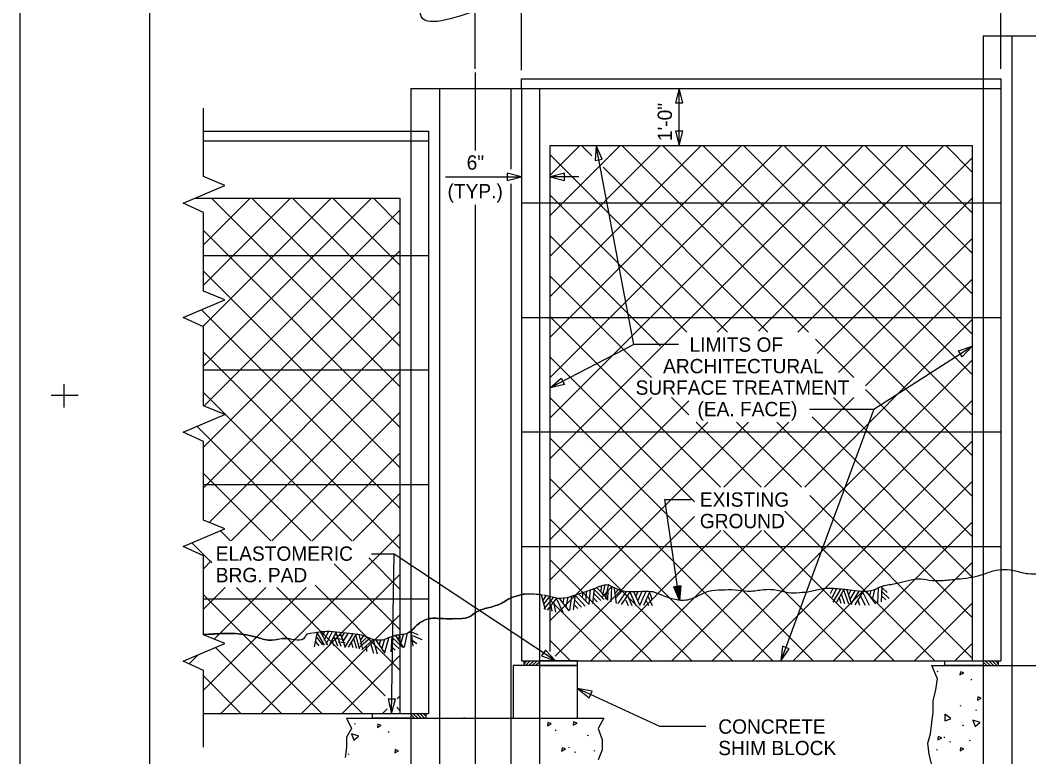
# Model space of a CAD drawing. Extents: x 0 to 71.1, y -5.3 to 55.7.
# Drawn here: x 0 to 17.62, y 30.46 to 43.33 of the extents above; entities that cross this region are included whole.
import ezdxf

# ---------------------------------------------------------------- set-up
doc = ezdxf.new("R2010")
doc.units = 0
for name, color, linetype in [('Arrowhead Terminators', 7, 'Continuous'), ('Arrowhead Terminators CELL', 7, 'Continuous'), ('Auto Dimensioning', 7, 'Continuous'), ('Dimension Lines', 7, 'Continuous'), ('Mis Center Lines', 7, 'Continuous'), ('Mis Object Lines', 7, 'Continuous'), ('Miscellaneous Lines', 7, 'Continuous'), ('Plan Sheet CELL', 7, 'Continuous'), ('Plot Shape CELL', 7, 'Continuous'), ('sub prestressed concrete pile lines', 7, 'Continuous'), ('Sup Concrete Girder Lines', 7, 'Continuous'), ('Text', 7, 'Continuous')]:
    doc.layers.add(name, color=color, linetype=linetype)

# ---------------------------------------------------------------- blocks, each defined once
blk = doc.blocks.new('AH')
at = {"layer": 'Arrowhead Terminators'}
blk.add_lwpolyline([(0, 0), (-1.25, 0.3125), (-1.25, -0.3125)], close=True, dxfattribs=at)

msp = doc.modelspace()

# ---------------------------------------------------------------- linework, layer by layer
at = {"layer": 'Arrowhead Terminators'}
for points in [[(16.636, 37.635), (16.459, 37.447), (16.392, 37.553)], [(9.261, 36.905), (9.455, 37.075), (9.512, 36.964)]]:
    msp.add_lwpolyline(points, close=True, dxfattribs=at)
msp.add_lwpolyline([(11.481, 33.437), (11.494, 33.439), (11.517, 33.189), (11.506, 33.44), (11.519, 33.442), (11.517, 33.189), (11.531, 33.444), (11.543, 33.446), (11.517, 33.189), (11.42, 33.428), (11.432, 33.43), (11.517, 33.189), (11.444, 33.432), (11.457, 33.433), (11.517, 33.189), (11.469, 33.435), (11.543, 33.446), (11.42, 33.428), (11.517, 33.189), (11.543, 33.446)], dxfattribs=at)
at = {"layer": 'Arrowhead Terminators CELL'}
for points in [[(10.061, 41.135), (10.046, 40.878), (10.169, 40.901)], [(9.354, 32.135), (9.18, 32.325), (9.111, 32.221)], [(13.292, 32.135), (13.437, 32.348), (13.32, 32.391)], [(9.74, 31.655), (9.941, 31.493), (9.993, 31.607)], [(6.488, 31.218), (6.555, 31.467), (6.43, 31.469)]]:
    msp.add_lwpolyline(points, close=True, dxfattribs=at)
at = {"layer": 'Auto Dimensioning'}
msp.add_line((8.865, 42.135), (11.638, 42.135), dxfattribs=at)
at = {"layer": 'Dimension Lines'}
for p, q in [((7.949, 42.479), (7.949, 45.372)), ((8.761, 42.453), (8.761, 44.432)), ((17.136, 42.476), (17.136, 44.432)), ((11.513, 41.135), (11.513, 42.135)), ((7.429, 40.59), (8.761, 40.59)), ((9.761, 40.59), (9.261, 40.59)), ((10.72, 37.659), (9.261, 36.905)), ((14.913, 36.534), (16.636, 37.635)), ((6.488, 31.218), (6.535, 33.999))]:
    msp.add_line(p, q, dxfattribs=at)
for points in [[(11.502, 37.659), (10.72, 37.659), (10.061, 41.135)], [(13.79, 36.534), (14.913, 36.534), (13.292, 32.135)], [(11.517, 33.189), (11.265, 34.953), (11.723, 34.953)], [(9.354, 32.135), (6.535, 33.999), (6.137, 33.999)], [(11.979, 30.989), (11.174, 30.989), (9.74, 31.655)]]:
    msp.add_lwpolyline(points, dxfattribs=at)
msp.add_spline([(7.949, 43.483), (6.986, 43.483), (6.986, 43.857), (6.755, 43.857)], degree=3, dxfattribs=at)
at = {"layer": 'Mis Center Lines'}
for p, q in [((7.949, 42.41), (7.949, 41.051)), ((7.949, 40.098), (7.949, 20.406))]:
    msp.add_line(p, q, dxfattribs=at)
at = {"layer": 'Mis Object Lines'}
for p, q in [((8.761, 42.302), (16.824, 42.302)), ((8.761, 42.135), (8.761, 42.302)), ((16.824, 42.302), (17.136, 42.302)), ((17.136, 42.302), (17.136, 32.135)), ((8.761, 42.135), (16.824, 42.135)), ((8.761, 42.135), (8.761, 32.135)), ((16.824, 42.135), (17.136, 42.135)), ((3.203, 41.385), (6.824, 41.385)), ((6.824, 41.385), (7.136, 41.385)), ((7.136, 41.385), (7.136, 31.218)), ((3.203, 41.218), (6.824, 41.218)), ((6.824, 41.218), (7.136, 41.218)), ((8.761, 40.135), (9.074, 40.135)), ((9.074, 40.135), (16.824, 40.135)), ((16.824, 40.135), (17.136, 40.135)), ((3.203, 39.218), (6.824, 39.218)), ((6.824, 39.218), (7.136, 39.218)), ((8.761, 38.135), (9.074, 38.135)), ((9.074, 38.135), (16.824, 38.135)), ((16.824, 38.135), (17.136, 38.135)), ((3.203, 37.218), (6.824, 37.218)), ((6.824, 37.218), (7.136, 37.218)), ((8.761, 36.135), (9.074, 36.135)), ((9.074, 36.135), (16.824, 36.135)), ((16.824, 36.135), (17.136, 36.135)), ((3.203, 35.218), (6.824, 35.218)), ((6.824, 35.218), (7.136, 35.218)), ((8.761, 34.135), (9.074, 34.135)), ((9.074, 34.135), (16.824, 34.135)), ((16.824, 34.135), (17.136, 34.135)), ((9.756, 33.309), (9.942, 33.118)), ((9.829, 33.335), (9.82, 33.243)), ((9.893, 33.357), (9.876, 33.185)), ((9.958, 33.38), (9.933, 33.127)), ((10.026, 33.404), (10.001, 33.139)), ((10.018, 33.317), (10.144, 33.189)), ((10.025, 33.388), (10.113, 33.298)), ((10.07, 33.42), (10.255, 33.228)), ((10.153, 33.448), (10.143, 33.344)), ((10.336, 33.432), (10.155, 33.235)), ((10.216, 33.461), (10.176, 33.284)), ((10.281, 33.474), (10.222, 33.223)), ((10.224, 33.31), (10.236, 33.21)), ((10.268, 33.376), (10.261, 33.195)), ((10.329, 33.424), (10.319, 33.166)), ((10.379, 33.402), (10.414, 33.137)), ((10.451, 33.379), (10.391, 33.313)), ((10.518, 33.358), (10.402, 33.23)), ((10.587, 33.349), (10.443, 33.14)), ((10.653, 33.337), (10.502, 33.118)), ((10.65, 33.34), (10.759, 33.105)), ((10.717, 33.346), (10.829, 33.105)), ((10.794, 33.346), (10.756, 33.263)), ((10.862, 33.346), (10.789, 33.189)), ((10.931, 33.346), (10.824, 33.116)), ((11.003, 33.346), (10.892, 33.105)), ((10.995, 33.333), (11.038, 33.215)), ((14.201, 33.397), (14.152, 33.305)), ((14.265, 33.393), (14.18, 33.234)), ((14.331, 33.387), (14.201, 33.163)), ((14.39, 33.381), (14.257, 33.15)), ((14.347, 33.308), (14.405, 33.136)), ((14.386, 33.374), (14.47, 33.13)), ((14.441, 33.377), (14.525, 33.123)), ((14.516, 33.368), (14.47, 33.292)), ((14.586, 33.359), (14.496, 33.212)), ((14.655, 33.351), (14.521, 33.136)), ((14.721, 33.343), (14.581, 33.116)), ((14.718, 33.341), (14.831, 33.108)), ((14.784, 33.347), (14.942, 33.132)), ((14.86, 33.362), (14.839, 33.272)), ((14.927, 33.375), (14.887, 33.207)), ((14.99, 33.407), (14.981, 33.152)), ((15.056, 33.434), (15.043, 33.167)), ((15.052, 33.346), (15.183, 33.224)), ((15.056, 33.417), (15.148, 33.331)), ((3.203, 33.218), (6.824, 33.218)), ((6.824, 33.218), (7.136, 33.218)), ((9.1, 33.289), (9.172, 33.033)), ((9.187, 33.275), (9.129, 33.188)), ((9.249, 33.26), (9.136, 33.118)), ((9.313, 33.244), (9.151, 33.042)), ((9.371, 33.23), (9.207, 33.02)), ((9.319, 33.163), (9.355, 32.986)), ((9.368, 33.22), (9.48, 32.988)), ((9.424, 33.217), (9.588, 33.007)), ((9.497, 33.234), (9.479, 33.146)), ((9.566, 33.249), (9.531, 33.08)), ((9.632, 33.269), (9.599, 33.018)), ((9.696, 33.289), (9.661, 33.025)), ((9.686, 33.2), (9.806, 33.072)), ((9.695, 33.282), (9.872, 33.094)), ((10.011, 33.24), (10.081, 33.167)), ((10.112, 33.298), (10.198, 33.208)), ((10.584, 33.194), (10.625, 33.105)), ((10.616, 33.265), (10.689, 33.105)), ((10.934, 33.197), (10.976, 33.105)), ((10.967, 33.267), (11.042, 33.105)), ((14.307, 33.238), (14.341, 33.143)), ((14.634, 33.2), (14.663, 33.106)), ((14.685, 33.265), (14.761, 33.106)), ((15.048, 33.269), (15.122, 33.199)), ((9.269, 33.1), (9.289, 33.001)), ((9.675, 33.123), (9.741, 33.05)), ((5.189, 32.64), (5.134, 32.379)), ((5.186, 32.634), (5.313, 32.409)), ((5.24, 32.646), (5.372, 32.414)), ((5.315, 32.652), (5.284, 32.568)), ((5.385, 32.647), (5.307, 32.494)), ((5.454, 32.645), (5.338, 32.419)), ((5.521, 32.642), (5.399, 32.405)), ((5.517, 32.636), (5.602, 32.391)), ((5.584, 32.636), (5.671, 32.384)), ((5.661, 32.628), (5.614, 32.549)), ((5.729, 32.621), (5.64, 32.472)), ((5.869, 32.604), (5.728, 32.378)), ((6.696, 32.605), (6.647, 32.439)), ((6.763, 32.623), (6.711, 32.374)), ((6.825, 32.659), (6.862, 32.395)), ((6.829, 32.644), (6.947, 32.598)), ((5.154, 32.478), (5.216, 32.398)), ((5.171, 32.556), (5.281, 32.413)), ((5.446, 32.492), (5.482, 32.401)), ((5.641, 32.508), (5.463, 32.526)), ((5.48, 32.562), (5.547, 32.399)), ((5.598, 32.571), (5.497, 32.582)), ((5.681, 32.449), (5.556, 32.462)), ((5.809, 32.596), (5.668, 32.369)), ((5.782, 32.464), (5.812, 32.367)), ((5.822, 32.529), (5.878, 32.359)), ((5.859, 32.591), (5.891, 32.469)), ((5.891, 32.469), (5.922, 32.348)), ((5.915, 32.596), (5.981, 32.338)), ((6.113, 32.533), (5.919, 32.363)), ((6.061, 32.558), (5.936, 32.427)), ((6.001, 32.58), (5.941, 32.494)), ((6.169, 32.51), (5.972, 32.33)), ((6.123, 32.445), (6.172, 32.271)), ((6.166, 32.509), (6.237, 32.26)), ((6.221, 32.493), (6.371, 32.272)), ((6.295, 32.505), (6.272, 32.419)), ((6.365, 32.516), (6.318, 32.35)), ((6.433, 32.526), (6.364, 32.283)), ((6.493, 32.56), (6.476, 32.294)), ((6.489, 32.47), (6.617, 32.349)), ((6.493, 32.552), (6.682, 32.375)), ((6.552, 32.583), (6.7, 32.361)), ((6.628, 32.595), (6.603, 32.506)), ((6.848, 32.496), (6.933, 32.441)), ((6.852, 32.577), (7.019, 32.511)), ((6.046, 32.398), (6.049, 32.298)), ((6.484, 32.392), (6.553, 32.324)), ((8.761, 32.135), (9.074, 32.135)), ((9.074, 32.135), (16.824, 32.135)), ((16.824, 32.135), (17.136, 32.135)), ((15.93, 32.052), (19.967, 32.052)), ((3.203, 31.218), (6.824, 31.218)), ((6.824, 31.218), (7.136, 31.218)), ((5.699, 31.135), (10.199, 31.135))]:
    msp.add_line(p, q, dxfattribs=at)
for points in [[(3.203, 39.218), (3.203, 39.968), (2.845, 40.132), (3.578, 40.439), (3.203, 40.593), (3.203, 41.789)], [(3.203, 37.218), (3.203, 37.968), (2.845, 38.132), (3.578, 38.439), (3.203, 38.593), (3.203, 39.218)], [(3.203, 35.218), (3.203, 35.968), (2.845, 36.132), (3.578, 36.439), (3.203, 36.593), (3.203, 37.218)], [(3.203, 33.218), (3.203, 33.968), (2.845, 34.132), (3.578, 34.439), (3.203, 34.593), (3.203, 35.218)], [(3.203, 30.631), (3.203, 31.968), (2.845, 32.132), (3.578, 32.439), (3.203, 32.593), (3.203, 33.218)], [(15.929, 30.313), (15.881, 30.504), (15.857, 30.696), (15.905, 30.863), (15.929, 31.055), (15.953, 31.246), (15.953, 31.438), (16.001, 31.629), (16.025, 31.821), (15.93, 32.052)], [(5.699, 31.135), (5.789, 30.956), (5.701, 30.802), (5.701, 30.626), (5.679, 30.449)], [(10.199, 31.135), (10.101, 30.956), (10.167, 30.758), (10.167, 30.582), (10.101, 30.405)]]:
    msp.add_lwpolyline(points, dxfattribs=at)
for points in [[(20.641, 33.607), (20.634, 33.607), (20.415, 33.607), (20.196, 33.56), (19.976, 33.513), (19.732, 33.513), (19.513, 33.56), (19.294, 33.56), (19.05, 33.607), (18.831, 33.631), (18.636, 33.631), (18.416, 33.607), (18.221, 33.631), (18.002, 33.655), (17.807, 33.655), (17.612, 33.655), (17.392, 33.702), (17.197, 33.726), (17.002, 33.702), (16.783, 33.631), (16.588, 33.584), (16.368, 33.56), (16.125, 33.536), (15.93, 33.536), (15.735, 33.56), (15.515, 33.536), (15.32, 33.489), (15.101, 33.447)], [(11.066, 33.341), (11.03, 33.344), (10.811, 33.344), (10.616, 33.344), (10.421, 33.392), (10.25, 33.462), (10.079, 33.415), (9.811, 33.321), (9.592, 33.25), (9.397, 33.226), (9.202, 33.273), (9.152, 33.281)], [(14.173, 33.399), (14.028, 33.394), (13.809, 33.347), (13.614, 33.323), (13.419, 33.323), (13.199, 33.371), (12.955, 33.371), (12.712, 33.347), (12.492, 33.371), (12.248, 33.371), (12.029, 33.347), (11.858, 33.276), (11.688, 33.205), (11.444, 33.205), (11.225, 33.276), (11.041, 33.344)], [(15.103, 33.447), (15.079, 33.442), (14.908, 33.371), (14.689, 33.348), (14.494, 33.371), (14.25, 33.395), (14.176, 33.4)], [(6.528, 32.573), (6.552, 32.581), (6.778, 32.625), (6.953, 32.778), (7.148, 32.873), (7.392, 32.873), (7.611, 32.873), (7.831, 32.897), (7.977, 32.991), (8.172, 33.062), (8.391, 33.133), (8.562, 33.228), (8.806, 33.3)], [(8.806, 33.3), (8.562, 33.228), (8.391, 33.133), (8.172, 33.062), (7.977, 32.991), (7.831, 32.897), (7.611, 32.873), (7.392, 32.873), (7.148, 32.873), (6.953, 32.778), (6.861, 32.69)], [(9.127, 33.284), (8.982, 33.3), (8.787, 33.3)], [(5.103, 32.62), (4.983, 32.572), (4.972, 32.547), (4.656, 32.524), (4.582, 32.524), (4.393, 32.495), (4.15, 32.542), (3.955, 32.589), (3.76, 32.613), (3.54, 32.613), (3.21, 32.595)], [(3.21, 32.595), (3.54, 32.613), (3.76, 32.613), (3.955, 32.589), (4.15, 32.542), (4.393, 32.495), (4.582, 32.524), (4.656, 32.524), (4.718, 32.525)], [(5.113, 32.623), (5.301, 32.651), (5.754, 32.618), (5.995, 32.581), (6.049, 32.563)], [(6.045, 32.564), (6.147, 32.52), (6.391, 32.52), (6.551, 32.583), (6.776, 32.627), (6.859, 32.692)]]:
    msp.add_spline(points, degree=3, dxfattribs=at)
at = {"layer": 'Miscellaneous Lines'}
for p, q in [((9.261, 40.62), (9.776, 41.135)), ((9.261, 39.913), (10.483, 41.135)), ((9.261, 39.206), (11.19, 41.135)), ((9.261, 38.499), (11.897, 41.135)), ((9.261, 37.792), (12.604, 41.135)), ((9.261, 37.085), (13.311, 41.135)), ((9.261, 36.378), (14.019, 41.135)), ((9.261, 35.671), (14.726, 41.135)), ((9.989, 40.954), (9.807, 41.135)), ((13.771, 37.879), (10.514, 41.135)), ((16.636, 35.72), (11.221, 41.135)), ((16.636, 36.427), (11.928, 41.135)), ((12.176, 37.879), (15.433, 41.135)), ((16.636, 37.135), (12.636, 41.135)), ((12.9, 37.895), (16.14, 41.135)), ((16.636, 37.842), (13.343, 41.135)), ((16.636, 38.549), (14.05, 41.135)), ((16.636, 39.256), (14.757, 41.135)), ((16.636, 39.963), (15.464, 41.135)), ((16.636, 40.67), (16.171, 41.135)), ((12.357, 37.879), (9.261, 40.974)), ((13.59, 37.879), (16.636, 40.924)), ((13.064, 37.879), (10.185, 40.757)), ((3.189, 37.975), (5.433, 40.218)), ((3.203, 37.281), (6.14, 40.218)), ((3.203, 38.695), (4.726, 40.218)), ((3.203, 39.403), (4.019, 40.218)), ((6.636, 36.925), (3.343, 40.218)), ((6.636, 37.632), (4.05, 40.218)), ((6.636, 38.339), (4.757, 40.218)), ((6.636, 39.046), (5.464, 40.218)), ((6.636, 39.753), (6.171, 40.218)), ((11.649, 37.879), (9.261, 40.267)), ((13.926, 37.507), (16.636, 40.217)), ((3.216, 36.588), (6.636, 40.008)), ((6.636, 36.218), (3.203, 39.651)), ((11.188, 37.633), (9.261, 39.56)), ((16.636, 39.51), (14.298, 37.171)), ((3.203, 35.867), (6.636, 39.3)), ((6.636, 35.511), (3.203, 38.944)), ((11.028, 37.085), (9.261, 38.853)), ((14.771, 36.938), (16.636, 38.803)), ((6.636, 38.593), (3.203, 35.16)), ((6.636, 34.804), (3.171, 38.269)), ((12.238, 35.169), (9.261, 38.146)), ((16.636, 38.096), (13.709, 35.169)), ((3.302, 34.552), (6.636, 37.886)), ((14.564, 37.085), (13.894, 37.755)), ((6.636, 34.097), (3.203, 37.53)), ((11.783, 34.916), (9.261, 37.438)), ((11.383, 32.135), (16.636, 37.389)), ((6.636, 37.179), (3.689, 34.232)), ((16.636, 35.013), (14.771, 36.878)), ((5.793, 34.232), (3.203, 36.823)), ((9.261, 34.964), (11.031, 36.733)), ((13.857, 32.135), (9.261, 36.731)), ((9.261, 34.256), (11.681, 36.676)), ((11.681, 36.433), (11.38, 36.733)), ((16.636, 36.682), (12.09, 32.135)), ((13.002, 35.169), (14.567, 36.733)), ((16.636, 34.306), (14.209, 36.733)), ((4.396, 34.232), (6.636, 36.472)), ((9.261, 33.549), (12.017, 36.305)), ((9.261, 32.842), (12.724, 36.305)), ((12.945, 35.169), (11.809, 36.305)), ((13.431, 36.305), (12.295, 35.169)), ((13.652, 35.169), (12.516, 36.305)), ((16.636, 32.892), (13.223, 36.305)), ((16.636, 33.599), (13.838, 36.397)), ((5.086, 34.232), (3.086, 36.233)), ((13.15, 32.135), (9.261, 36.024)), ((12.797, 32.135), (16.636, 35.975)), ((6.636, 35.765), (5.103, 34.232)), ((4.379, 34.232), (3.203, 35.409)), ((12.443, 32.135), (9.261, 35.317)), ((16.636, 35.267), (13.504, 32.135)), ((5.81, 34.232), (6.636, 35.058)), ((16.636, 32.185), (13.798, 35.022)), ((15.979, 32.135), (13.363, 34.751)), ((11.736, 32.135), (9.261, 34.61)), ((11.783, 34.657), (9.346, 32.22)), ((14.211, 32.135), (16.636, 34.56)), ((3.672, 34.232), (3.499, 34.406)), ((9.968, 32.135), (12.244, 34.411)), ((12.952, 34.411), (10.675, 32.135)), ((14.564, 32.135), (12.288, 34.411)), ((15.272, 32.135), (12.996, 34.411)), ((3.35, 33.847), (3, 34.197)), ((6.636, 34.351), (3.504, 31.218)), ((3.338, 33.881), (3.203, 33.746)), ((6.636, 33.389), (6.092, 33.933)), ((11.029, 32.135), (9.261, 33.903)), ((16.636, 33.853), (14.918, 32.135)), ((6.636, 32.682), (5.488, 33.831)), ((4.211, 31.218), (6.636, 33.644)), ((3.203, 33.039), (3.584, 33.419)), ((3.203, 31.624), (4.998, 33.419)), ((4.291, 33.419), (3.388, 32.517)), ((5.979, 31.218), (3.778, 33.419)), ((6.38, 31.524), (4.485, 33.419)), ((6.636, 31.975), (5.153, 33.459)), ((5.272, 31.218), (3.203, 33.287)), ((10.322, 32.135), (9.261, 33.196)), ((16.636, 33.146), (15.625, 32.135)), ((6.636, 32.937), (4.918, 31.218)), ((9.615, 32.135), (9.261, 32.489)), ((16.636, 32.439), (16.332, 32.135)), ((4.564, 31.218), (3.413, 32.37)), ((3.117, 32.246), (2.954, 32.082)), ((6.636, 32.229), (5.625, 31.218)), ((8.803, 32.084), (8.854, 32.135)), ((8.829, 32.052), (8.913, 32.135)), ((8.888, 32.052), (8.972, 32.135)), ((8.947, 32.052), (9.031, 32.135)), ((9.006, 32.052), (9.074, 32.119)), ((16.824, 32.116), (16.888, 32.052)), ((16.863, 32.135), (16.947, 32.052)), ((16.922, 32.135), (17.006, 32.052)), ((16.981, 32.135), (17.064, 32.052)), ((17.04, 32.135), (17.094, 32.081)), ((9.065, 32.052), (9.074, 32.06)), ((16.824, 32.057), (16.829, 32.052)), ((3.857, 31.218), (3.203, 31.873)), ((6.636, 31.522), (6.589, 31.475)), ((6.41, 31.296), (6.332, 31.218)), ((6.636, 31.268), (6.579, 31.326)), ((6.824, 31.199), (6.888, 31.135)), ((6.863, 31.218), (6.947, 31.135)), ((6.922, 31.218), (7.006, 31.135)), ((6.981, 31.218), (7.064, 31.135)), ((7.04, 31.218), (7.094, 31.164)), ((6.824, 31.14), (6.829, 31.135))]:
    msp.add_line(p, q, dxfattribs=at)
for points in [[(9.261, 32.3), (9.261, 41.135), (16.636, 41.135), (16.636, 32.135)], [(3.051, 40.218), (6.636, 40.218), (6.636, 31.218)], [(9.074, 32.052), (8.803, 32.052), (8.803, 32.135)], [(17.094, 32.052), (17.094, 32.135)], [(7.094, 31.135), (7.094, 31.218)]]:
    msp.add_lwpolyline(points, dxfattribs=at)
for points in [[(9.074, 32.052), (9.74, 32.052), (9.74, 32.135), (9.074, 32.135)], [(16.824, 32.052), (16.157, 32.052), (16.157, 32.135), (16.824, 32.135)], [(6.824, 31.135), (6.157, 31.135), (6.157, 31.218), (6.824, 31.218)]]:
    msp.add_lwpolyline(points, close=True, dxfattribs=at)
at = {"layer": 'Plan Sheet CELL'}
for p, q in [((2.266, 1.303), (2.266, 46.453)), ((0.769, 36.562), (0.769, 36.97)), ((0.539, 36.778), (1.011, 36.778))]:
    msp.add_line(p, q, dxfattribs=at)
at = {"layer": 'Plot Shape CELL'}
msp.add_lwpolyline([(0, 47.3), (71.086, 47.3), (71.086, 0), (0, 0)], close=True, dxfattribs=at)
at = {"layer": 'sub prestressed concrete pile lines'}
for p, q in [((16.824, 43.052), (19.074, 43.052)), ((16.824, 43.052), (16.824, 32.052)), ((17.324, 43.052), (17.324, 21.993)), ((6.824, 42.135), (9.074, 42.135)), ((6.824, 42.135), (6.824, 31.135)), ((7.324, 42.135), (7.324, 21.077)), ((8.574, 42.135), (8.574, 40.726)), ((9.074, 42.135), (9.074, 31.135)), ((8.574, 40.467), (8.574, 21.077)), ((16.824, 32.052), (16.824, 21.994)), ((6.824, 31.135), (6.824, 21.034)), ((9.074, 31.135), (9.074, 21.023))]:
    msp.add_line(p, q, dxfattribs=at)
for points in [[(8.803, 32.052), (8.615, 32.052), (8.615, 31.135)], [(9.074, 31.135), (9.74, 31.135), (9.74, 32.052), (9.074, 32.052)]]:
    msp.add_lwpolyline(points, dxfattribs=at)
at = {"layer": 'Sup Concrete Girder Lines'}
for p, q in [((16.023, 31.962), (16.027, 31.945)), ((16.61, 31.817), (16.623, 31.801)), ((16.442, 31.343), (16.421, 31.351)), ((16.7, 31.285), (16.703, 31.269)), ((5.844, 31.045), (5.847, 31.029)), ((7.775, 31.133), (7.753, 31.141)), ((6.43, 30.901), (6.443, 30.884)), ((9.346, 30.931), (9.359, 30.915)), ((16.483, 31.004), (16.462, 31.012)), ((9.927, 30.825), (9.905, 30.833)), ((16.142, 30.81), (16.145, 30.794)), ((16.262, 30.715), (16.241, 30.723)), ((16.588, 30.756), (16.591, 30.739)), ((5.731, 30.516), (5.735, 30.5)), ((9.585, 30.631), (9.589, 30.615)), ((9.706, 30.536), (9.684, 30.544)), ((10.031, 30.577), (10.034, 30.56)), ((16.01, 30.595), (16.013, 30.578))]:
    msp.add_line(p, q, dxfattribs=at)
for points in [[(16.489, 31.925), (16.428, 31.947), (16.42, 31.89), (16.489, 31.925)], [(16.792, 31.483), (16.732, 31.505), (16.724, 31.447), (16.792, 31.483)], [(16.26, 31.127), (16.154, 31.207), (16.156, 31.088), (16.258, 31.126)], [(6.309, 31.009), (6.249, 31.03), (6.241, 30.973), (6.309, 31.009)], [(9.279, 31.039), (9.219, 31.06), (9.211, 31.003), (9.279, 31.039)], [(9.731, 31.049), (9.67, 31.07), (9.662, 31.013), (9.731, 31.049)], [(16.772, 31.061), (16.644, 31.1), (16.687, 30.989), (16.77, 31.059)], [(5.915, 30.821), (5.788, 30.86), (5.83, 30.749), (5.914, 30.819)], [(16.102, 30.793), (16.042, 30.814), (16.033, 30.757), (16.102, 30.793)], [(6.613, 30.567), (6.552, 30.588), (6.544, 30.531), (6.613, 30.567)], [(9.529, 30.597), (9.468, 30.618), (9.46, 30.561), (9.529, 30.597)], [(16.49, 30.598), (16.429, 30.619), (16.421, 30.562), (16.49, 30.598)]]:
    msp.add_lwpolyline(points, dxfattribs=at)

# ---------------------------------------------------------------- block references
at = {"layer": 'Arrowhead Terminators CELL', "xscale": 0.19999999999999996, "yscale": 0.19999999999999996}
for p, rotation in [((11.513, 42.135), 90), ((11.513, 41.135), -90), ((9.261, 40.59), 180)]:
    msp.add_blockref('AH', p, dxfattribs=dict(at, rotation=rotation))
msp.add_blockref('AH', (8.761, 40.59), dxfattribs=at)

# ---------------------------------------------------------------- texts
at = {"layer": 'Text'}
msp.add_text('1\'-0"', height=0.25, rotation=90, dxfattribs=at).set_placement((11.388, 41.215))
for s, p in [('6"', (7.801, 40.715)), ('(TYP.)', (7.467, 40.215)), ('LIMITS OF', (11.695, 37.534)), ('ARCHITECTURAL', (11.233, 37.159)), ('SURFACE TREATMENT', (10.753, 36.784)), ('(EA. FACE)', (11.834, 36.409)), ('EXISTING', (11.875, 34.828)), ('GROUND', (11.875, 34.453)), ('ELASTOMERIC', (3.418, 33.884)), ('BRG. PAD', (3.418, 33.509)), ('CONCRETE', (12.197, 30.864)), ('SHIM BLOCK', (12.197, 30.489))]:
    msp.add_text(s, height=0.25, dxfattribs=at).set_placement(p)

doc.saveas('drawing.dxf')
